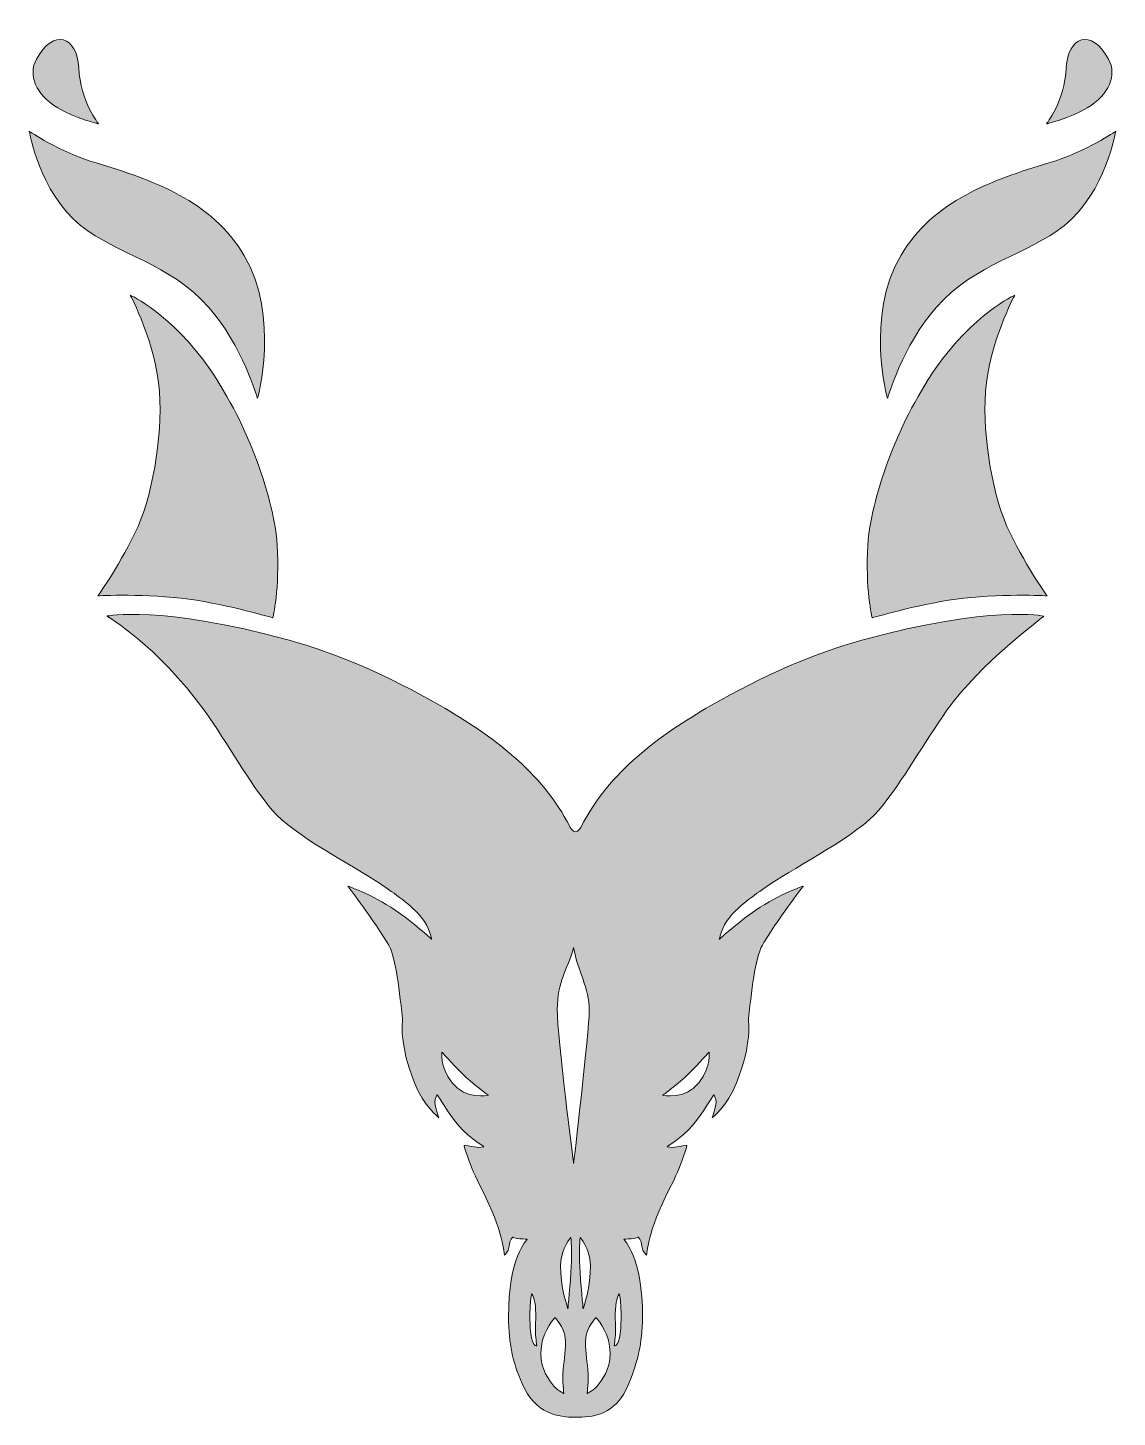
# Model space of a CAD drawing. Header units: inches. Extents: x 80.4 to 130.4, y -180.2 to -116.5.
import ezdxf

# ---------------------------------------------------------------- set-up
doc = ezdxf.new("R2010")
doc.units = ezdxf.units.IN
doc.header["$MEASUREMENT"] = 0
doc.layers.add('Layer 1', color=7, linetype='Continuous')

msp = doc.modelspace()

# ---------------------------------------------------------------- hatches: boundary and pattern name
at = {"layer": 'Layer 1', "true_color": 0x423e3c}
h = msp.add_hatch(color=250, dxfattribs=at)
h.dxf.hatch_style = 2
edge = h.paths.add_edge_path()
edge.add_spline(control_points=[(83.684, -120.87), (83.684, -120.87), (82.846, -119.856), (82.769, -118.291), (82.697, -116.841), (81.613, -116.456), (80.828, -117.894), (80.432, -118.622), (80.795, -119.526), (81.81, -120.132), (82.594, -120.601), (83.684, -120.87), (83.684, -120.87)], knot_values=[0, 0, 0, 0, 1, 1, 1, 2, 2, 2, 3, 3, 3, 4, 4, 4, 4], degree=3, periodic=1)
h = msp.add_hatch(color=250, dxfattribs=at)
h.dxf.hatch_style = 2
edge = h.paths.add_edge_path()
edge.add_spline(control_points=[(127.171, -120.87), (127.171, -120.87), (128.009, -119.856), (128.086, -118.291), (128.158, -116.841), (129.242, -116.456), (130.027, -117.894), (130.423, -118.622), (130.06, -119.526), (129.045, -120.132), (128.261, -120.601), (127.171, -120.87), (127.171, -120.87)], knot_values=[0, 0, 0, 0, 1, 1, 1, 2, 2, 2, 3, 3, 3, 4, 4, 4, 4], degree=3, periodic=1)
h = msp.add_hatch(color=250, dxfattribs=at)
h.dxf.hatch_style = 2
edge = h.paths.add_edge_path()
edge.add_spline(control_points=[(80.498, -121.201), (80.498, -121.201), (81.832, -122.138), (83.563, -122.656), (86.162, -123.435), (88.883, -124.406), (90.353, -126.89), (92.028, -129.721), (90.971, -133.46), (90.971, -133.46), (90.971, -133.46), (90.284, -131.042), (88.736, -129.285), (86.936, -127.243), (84.577, -126.905), (82.857, -125.523), (80.949, -123.99), (80.498, -121.201), (80.498, -121.201)], knot_values=[0, 0, 0, 0, 1, 1, 1, 2, 2, 2, 3, 3, 3, 4, 4, 4, 5, 5, 5, 6, 6, 6, 6], degree=3, periodic=1)
h = msp.add_hatch(color=250, dxfattribs=at)
h.dxf.hatch_style = 2
edge = h.paths.add_edge_path()
edge.add_spline(control_points=[(130.357, -121.201), (130.357, -121.201), (129.023, -122.138), (127.292, -122.656), (124.692, -123.435), (121.971, -124.406), (120.502, -126.89), (118.826, -129.721), (119.884, -133.46), (119.884, -133.46), (119.884, -133.46), (120.571, -131.042), (122.118, -129.285), (123.919, -127.243), (126.278, -126.905), (127.998, -125.523), (129.906, -123.99), (130.357, -121.201), (130.357, -121.201)], knot_values=[0, 0, 0, 0, 1, 1, 1, 2, 2, 2, 3, 3, 3, 4, 4, 4, 5, 5, 5, 6, 6, 6, 6], degree=3, periodic=1)
h = msp.add_hatch(color=250, dxfattribs=at)
h.dxf.hatch_style = 2
edge = h.paths.add_edge_path()
edge.add_spline(control_points=[(85.135, -128.727), (85.135, -128.727), (87.046, -129.606), (88.766, -132.093), (90.596, -134.739), (91.743, -138.112), (91.875, -140.185), (92.002, -142.183), (91.676, -143.536), (91.676, -143.536), (91.676, -143.536), (89.706, -142.943), (87.818, -142.677), (85.944, -142.412), (83.651, -142.522), (83.651, -142.522), (83.651, -142.522), (84.533, -141.31), (85.348, -139.656), (86.123, -138.086), (86.627, -135.29), (86.473, -133.152), (86.314, -130.948), (85.135, -128.727), (85.135, -128.727)], knot_values=[0, 0, 0, 0, 1, 1, 1, 2, 2, 2, 3, 3, 3, 4, 4, 4, 5, 5, 5, 6, 6, 6, 7, 7, 7, 8, 8, 8, 8], degree=3, periodic=1)
h = msp.add_hatch(color=250, dxfattribs=at)
h.dxf.hatch_style = 2
edge = h.paths.add_edge_path()
edge.add_spline(control_points=[(125.719, -128.727), (125.719, -128.727), (123.809, -129.606), (122.089, -132.093), (120.259, -134.739), (119.112, -138.112), (118.98, -140.185), (118.852, -142.183), (119.179, -143.536), (119.179, -143.536), (119.179, -143.536), (121.149, -142.943), (123.037, -142.677), (124.911, -142.412), (127.204, -142.522), (127.204, -142.522), (127.204, -142.522), (126.322, -141.31), (125.507, -139.656), (124.732, -138.086), (124.228, -135.29), (124.382, -133.152), (124.541, -130.948), (125.719, -128.727), (125.719, -128.727)], knot_values=[0, 0, 0, 0, 1, 1, 1, 2, 2, 2, 3, 3, 3, 4, 4, 4, 5, 5, 5, 6, 6, 6, 7, 7, 7, 8, 8, 8, 8], degree=3, periodic=1)
h = msp.add_hatch(color=250, dxfattribs=at)
h.dxf.hatch_style = 2
edge = h.paths.add_edge_path()
edge.add_spline(control_points=[(118.706, -144.559), (116.544, -145.151), (114.125, -146.209), (111.783, -147.557), (109.403, -148.927), (107.108, -150.602), (105.83, -153.113), (105.83, -153.113), (105.685, -153.361), (105.566, -153.361), (105.446, -153.361), (105.301, -153.113), (105.301, -153.113), (104.023, -150.601), (101.728, -148.926), (99.348, -147.557), (97.006, -146.208), (94.586, -145.15), (92.425, -144.558), (86.472, -142.926), (84.068, -143.455), (84.068, -143.455), (84.068, -143.455), (86.361, -144.8), (88.522, -147.777), (89.665, -149.351), (90.473, -150.943), (91.653, -152.363), (92.594, -153.495), (95.392, -154.925), (96.614, -155.744), (97.261, -156.178), (98.013, -156.697), (98.532, -157.324), (98.829, -157.682), (98.966, -158.287), (98.966, -158.287), (98.966, -158.287), (98.082, -157.475), (97.297, -156.949), (96.162, -156.189), (95.115, -155.847), (95.115, -155.847), (95.115, -155.847), (96.043, -157.023), (96.923, -158.427), (97.305, -159.037), (97.443, -160.264), (97.628, -161.932), (97.639, -162.031), (97.441, -163.046), (98.179, -164.876), (98.608, -165.939), (99.293, -166.474), (99.293, -166.474), (99.293, -166.474), (99.116, -165.95), (99.116, -165.769), (99.116, -165.581), (99.216, -165.416), (99.216, -165.416), (99.216, -165.416), (99.568, -165.989), (100.009, -166.607), (100.45, -167.224), (101.365, -167.808), (101.365, -167.808), (101.365, -167.808), (101.168, -167.867), (100.913, -167.808), (100.814, -167.785), (100.45, -167.742), (100.45, -167.742), (100.45, -167.742), (100.674, -168.628), (101.266, -169.759), (102.258, -171.656), (102.302, -172.78), (102.302, -172.78), (102.302, -172.78), (102.501, -172.65), (102.523, -172.361), (102.545, -172.069), (102.694, -171.948), (102.694, -171.948), (102.694, -171.948), (102.788, -172.042), (103.008, -172.03), (103.228, -172.019), (103.35, -172.058), (103.35, -172.058), (103.35, -172.058), (102.464, -172.905), (102.494, -175.632), (102.507, -176.879), (102.662, -177.626), (103.118, -178.678), (103.728, -180.085), (104.786, -180.218), (105.566, -180.218), (106.277, -180.218), (107.428, -180.177), (108.013, -178.678), (108.429, -177.61), (108.624, -176.879), (108.637, -175.632), (108.667, -172.905), (107.781, -172.058), (107.781, -172.058), (107.781, -172.058), (107.902, -172.02), (108.123, -172.031), (108.343, -172.042), (108.437, -171.948), (108.437, -171.948), (108.437, -171.948), (108.586, -172.069), (108.608, -172.362), (108.63, -172.65), (108.828, -172.78), (108.828, -172.78), (108.828, -172.78), (108.873, -171.656), (109.865, -169.76), (110.457, -168.628), (110.681, -167.742), (110.681, -167.742), (110.681, -167.742), (110.317, -167.785), (110.218, -167.809), (109.963, -167.867), (109.766, -167.809), (109.766, -167.809), (109.766, -167.809), (110.681, -167.224), (111.122, -166.607), (111.563, -165.99), (111.915, -165.416), (111.915, -165.416), (111.915, -165.416), (112.015, -165.582), (112.015, -165.769), (112.015, -165.951), (111.838, -166.475), (111.838, -166.475), (111.838, -166.475), (112.522, -165.939), (112.952, -164.876), (113.69, -163.046), (113.492, -162.032), (113.503, -161.933), (113.688, -160.264), (113.826, -159.037), (114.208, -158.427), (115.088, -157.023), (116.016, -155.847), (116.016, -155.847), (116.016, -155.847), (114.969, -156.189), (113.834, -156.95), (113.049, -157.475), (112.165, -158.287), (112.165, -158.287), (112.165, -158.287), (112.302, -157.683), (112.599, -157.324), (113.118, -156.697), (113.87, -156.178), (114.517, -155.744), (115.739, -154.926), (118.537, -153.496), (119.478, -152.363), (120.658, -150.944), (121.484, -149.365), (122.609, -147.777), (124.11, -145.658), (127.062, -143.456), (127.062, -143.456), (127.062, -143.456), (124.659, -142.927), (118.706, -144.559)], knot_values=[0, 0, 0, 0, 1, 1, 1, 2, 2, 2, 3, 3, 3, 4, 4, 4, 5, 5, 5, 6, 6, 6, 7, 7, 7, 8, 8, 8, 9, 9, 9, 10, 10, 10, 11, 11, 11, 12, 12, 12, 13, 13, 13, 14, 14, 14, 15, 15, 15, 16, 16, 16, 17, 17, 17, 18, 18, 18, 19, 19, 19, 20, 20, 20, 21, 21, 21, 22, 22, 22, 23, 23, 23, 24, 24, 24, 25, 25, 25, 26, 26, 26, 27, 27, 27, 28, 28, 28, 29, 29, 29, 30, 30, 30, 31, 31, 31, 32, 32, 32, 33, 33, 33, 34, 34, 34, 35, 35, 35, 36, 36, 36, 37, 37, 37, 38, 38, 38, 39, 39, 39, 40, 40, 40, 41, 41, 41, 42, 42, 42, 43, 43, 43, 44, 44, 44, 45, 45, 45, 46, 46, 46, 47, 47, 47, 48, 48, 48, 49, 49, 49, 50, 50, 50, 51, 51, 51, 52, 52, 52, 53, 53, 53, 54, 54, 54, 55, 55, 55, 56, 56, 56, 57, 57, 57, 58, 58, 58, 59, 59, 59, 60, 60, 60, 60], degree=3, periodic=1)
edge = h.paths.add_edge_path()
edge.add_spline(control_points=[(99.906, -164.872), (99.304, -164.078), (99.436, -163.461), (99.436, -163.461), (99.436, -163.461), (99.892, -163.976), (100.347, -164.431), (100.836, -164.92), (101.568, -165.445), (101.568, -165.445), (101.568, -165.445), (100.509, -165.666), (99.906, -164.872)], knot_values=[0, 0, 0, 0, 1, 1, 1, 2, 2, 2, 3, 3, 3, 4, 4, 4, 4], degree=3, periodic=1)
edge = h.paths.add_edge_path()
edge.add_spline(control_points=[(103.515, -176.374), (103.441, -175.668), (103.482, -175.415), (103.482, -175.172), (103.482, -174.93), (103.559, -174.533), (103.559, -174.533), (103.559, -174.533), (103.714, -174.787), (103.736, -175.288), (103.757, -175.773), (103.719, -175.972), (103.73, -176.313), (103.741, -176.655), (103.791, -176.936), (103.791, -176.936), (103.791, -176.936), (103.581, -177.008), (103.515, -176.374)], knot_values=[0, 0, 0, 0, 1, 1, 1, 2, 2, 2, 3, 3, 3, 4, 4, 4, 5, 5, 5, 6, 6, 6, 6], degree=3, periodic=1)
edge = h.paths.add_edge_path()
edge.add_spline(control_points=[(105.029, -179.131), (105.029, -179.131), (104.72, -178.998), (104.485, -178.675), (104.25, -178.352), (103.875, -177.867), (104, -176.955), (104.105, -176.193), (104.625, -175.647), (104.625, -175.647), (104.625, -175.647), (105.036, -176.073), (105.088, -176.58), (105.139, -177.088), (105.044, -177.514), (105, -178.028), (104.956, -178.543), (105.029, -179.131), (105.029, -179.131)], knot_values=[0, 0, 0, 0, 1, 1, 1, 2, 2, 2, 3, 3, 3, 4, 4, 4, 5, 5, 5, 6, 6, 6, 6], degree=3, periodic=1)
edge = h.paths.add_edge_path()
edge.add_spline(control_points=[(105.373, -173.32), (105.329, -174.004), (105.218, -175.239), (105.218, -175.239), (105.218, -175.239), (104.844, -174.191), (104.882, -173.243), (104.915, -172.411), (105.356, -171.97), (105.356, -171.97), (105.356, -171.97), (105.417, -172.637), (105.373, -173.32)], knot_values=[0, 0, 0, 0, 1, 1, 1, 2, 2, 2, 3, 3, 3, 4, 4, 4, 4], degree=3, periodic=1)
edge = h.paths.add_edge_path()
edge.add_spline(control_points=[(105.479, -168.571), (105.479, -168.571), (104.729, -162.779), (104.729, -161.515), (104.729, -160.2), (105.185, -159.722), (105.479, -158.664), (105.677, -159.781), (106.195, -160.49), (106.195, -161.563), (106.195, -162.503), (105.479, -168.571), (105.479, -168.571)], knot_values=[0, 0, 0, 0, 1, 1, 1, 2, 2, 2, 3, 3, 3, 4, 4, 4, 4], degree=3, periodic=1)
edge = h.paths.add_edge_path()
edge.add_spline(control_points=[(105.758, -173.321), (105.714, -172.637), (105.775, -171.97), (105.775, -171.97), (105.775, -171.97), (106.216, -172.411), (106.249, -173.244), (106.287, -174.191), (105.913, -175.239), (105.913, -175.239), (105.913, -175.239), (105.802, -174.004), (105.758, -173.321)], knot_values=[0, 0, 0, 0, 1, 1, 1, 2, 2, 2, 3, 3, 3, 4, 4, 4, 4], degree=3, periodic=1)
edge = h.paths.add_edge_path()
edge.add_spline(control_points=[(106.646, -178.675), (106.411, -178.998), (106.102, -179.131), (106.102, -179.131), (106.102, -179.131), (106.175, -178.543), (106.131, -178.028), (106.087, -177.514), (105.991, -177.088), (106.043, -176.58), (106.094, -176.073), (106.506, -175.647), (106.506, -175.647), (106.506, -175.647), (107.026, -176.193), (107.131, -176.955), (107.256, -177.867), (106.881, -178.352), (106.646, -178.675)], knot_values=[0, 0, 0, 0, 1, 1, 1, 2, 2, 2, 3, 3, 3, 4, 4, 4, 5, 5, 5, 6, 6, 6, 6], degree=3, periodic=1)
edge = h.paths.add_edge_path()
edge.add_spline(control_points=[(107.616, -176.374), (107.55, -177.008), (107.34, -176.936), (107.34, -176.936), (107.34, -176.936), (107.39, -176.655), (107.401, -176.313), (107.412, -175.972), (107.374, -175.773), (107.395, -175.288), (107.417, -174.787), (107.572, -174.533), (107.572, -174.533), (107.572, -174.533), (107.649, -174.93), (107.649, -175.172), (107.649, -175.415), (107.69, -175.668), (107.616, -176.374)], knot_values=[0, 0, 0, 0, 1, 1, 1, 2, 2, 2, 3, 3, 3, 4, 4, 4, 5, 5, 5, 6, 6, 6, 6], degree=3, periodic=1)
edge = h.paths.add_edge_path()
edge.add_spline(control_points=[(111.225, -164.873), (110.622, -165.666), (109.563, -165.446), (109.563, -165.446), (109.563, -165.446), (110.295, -164.92), (110.784, -164.432), (111.239, -163.976), (111.695, -163.462), (111.695, -163.462), (111.695, -163.462), (111.827, -164.079), (111.225, -164.873)], knot_values=[0, 0, 0, 0, 1, 1, 1, 2, 2, 2, 3, 3, 3, 4, 4, 4, 4], degree=3, periodic=1)

# ---------------------------------------------------------------- linework, layer by layer
at = {"layer": 'Layer 1', "lineweight": 0}
for points, knots in [([(83.684, -120.87), (83.684, -120.87), (82.846, -119.856), (82.769, -118.291), (82.697, -116.841), (81.613, -116.456), (80.828, -117.894), (80.432, -118.622), (80.795, -119.526), (81.81, -120.132), (82.594, -120.601), (83.684, -120.87), (83.684, -120.87)], [0, 0, 0, 0, 1, 1, 1, 2, 2, 2, 3, 3, 3, 4, 4, 4, 4]), ([(127.171, -120.87), (127.171, -120.87), (128.009, -119.856), (128.086, -118.291), (128.158, -116.841), (129.242, -116.456), (130.027, -117.894), (130.423, -118.622), (130.06, -119.526), (129.045, -120.132), (128.261, -120.601), (127.171, -120.87), (127.171, -120.87)], [0, 0, 0, 0, 1, 1, 1, 2, 2, 2, 3, 3, 3, 4, 4, 4, 4]), ([(80.498, -121.201), (80.498, -121.201), (81.832, -122.138), (83.563, -122.656), (86.162, -123.435), (88.883, -124.406), (90.353, -126.89), (92.028, -129.721), (90.971, -133.46), (90.971, -133.46), (90.971, -133.46), (90.284, -131.042), (88.736, -129.285), (86.936, -127.243), (84.577, -126.905), (82.857, -125.523), (80.949, -123.99), (80.498, -121.201), (80.498, -121.201)], [0, 0, 0, 0, 1, 1, 1, 2, 2, 2, 3, 3, 3, 4, 4, 4, 5, 5, 5, 6, 6, 6, 6]), ([(130.357, -121.201), (130.357, -121.201), (129.023, -122.138), (127.292, -122.656), (124.692, -123.435), (121.971, -124.406), (120.502, -126.89), (118.826, -129.721), (119.884, -133.46), (119.884, -133.46), (119.884, -133.46), (120.571, -131.042), (122.118, -129.285), (123.919, -127.243), (126.278, -126.905), (127.998, -125.523), (129.906, -123.99), (130.357, -121.201), (130.357, -121.201)], [0, 0, 0, 0, 1, 1, 1, 2, 2, 2, 3, 3, 3, 4, 4, 4, 5, 5, 5, 6, 6, 6, 6]), ([(85.135, -128.727), (85.135, -128.727), (87.046, -129.606), (88.766, -132.093), (90.596, -134.739), (91.743, -138.112), (91.875, -140.185), (92.002, -142.183), (91.676, -143.536), (91.676, -143.536), (91.676, -143.536), (89.706, -142.943), (87.818, -142.677), (85.944, -142.412), (83.651, -142.522), (83.651, -142.522), (83.651, -142.522), (84.533, -141.31), (85.348, -139.656), (86.123, -138.086), (86.627, -135.29), (86.473, -133.152), (86.314, -130.948), (85.135, -128.727), (85.135, -128.727)], [0, 0, 0, 0, 1, 1, 1, 2, 2, 2, 3, 3, 3, 4, 4, 4, 5, 5, 5, 6, 6, 6, 7, 7, 7, 8, 8, 8, 8]), ([(125.719, -128.727), (125.719, -128.727), (123.809, -129.606), (122.089, -132.093), (120.259, -134.739), (119.112, -138.112), (118.98, -140.185), (118.852, -142.183), (119.179, -143.536), (119.179, -143.536), (119.179, -143.536), (121.149, -142.943), (123.037, -142.677), (124.911, -142.412), (127.204, -142.522), (127.204, -142.522), (127.204, -142.522), (126.322, -141.31), (125.507, -139.656), (124.732, -138.086), (124.228, -135.29), (124.382, -133.152), (124.541, -130.948), (125.719, -128.727), (125.719, -128.727)], [0, 0, 0, 0, 1, 1, 1, 2, 2, 2, 3, 3, 3, 4, 4, 4, 5, 5, 5, 6, 6, 6, 7, 7, 7, 8, 8, 8, 8]), ([(118.706, -144.559), (116.544, -145.151), (114.125, -146.209), (111.783, -147.557), (109.403, -148.927), (107.108, -150.602), (105.83, -153.113), (105.83, -153.113), (105.685, -153.361), (105.566, -153.361), (105.446, -153.361), (105.301, -153.113), (105.301, -153.113), (104.023, -150.601), (101.728, -148.926), (99.348, -147.557), (97.006, -146.208), (94.586, -145.15), (92.425, -144.558), (86.472, -142.926), (84.068, -143.455), (84.068, -143.455), (84.068, -143.455), (86.361, -144.8), (88.522, -147.777), (89.665, -149.351), (90.473, -150.943), (91.653, -152.363), (92.594, -153.495), (95.392, -154.925), (96.614, -155.744), (97.261, -156.178), (98.013, -156.697), (98.532, -157.324), (98.829, -157.682), (98.966, -158.287), (98.966, -158.287), (98.966, -158.287), (98.082, -157.475), (97.297, -156.949), (96.162, -156.189), (95.115, -155.847), (95.115, -155.847), (95.115, -155.847), (96.043, -157.023), (96.923, -158.427), (97.305, -159.037), (97.443, -160.264), (97.628, -161.932), (97.639, -162.031), (97.441, -163.046), (98.179, -164.876), (98.608, -165.939), (99.293, -166.474), (99.293, -166.474), (99.293, -166.474), (99.116, -165.95), (99.116, -165.769), (99.116, -165.581), (99.216, -165.416), (99.216, -165.416), (99.216, -165.416), (99.568, -165.989), (100.009, -166.607), (100.45, -167.224), (101.365, -167.808), (101.365, -167.808), (101.365, -167.808), (101.168, -167.867), (100.913, -167.808), (100.814, -167.785), (100.45, -167.742), (100.45, -167.742), (100.45, -167.742), (100.674, -168.628), (101.266, -169.759), (102.258, -171.656), (102.302, -172.78), (102.302, -172.78), (102.302, -172.78), (102.501, -172.65), (102.523, -172.361), (102.545, -172.069), (102.694, -171.948), (102.694, -171.948), (102.694, -171.948), (102.788, -172.042), (103.008, -172.03), (103.228, -172.019), (103.35, -172.058), (103.35, -172.058), (103.35, -172.058), (102.464, -172.905), (102.494, -175.632), (102.507, -176.879), (102.662, -177.626), (103.118, -178.678), (103.728, -180.085), (104.786, -180.218), (105.566, -180.218), (106.277, -180.218), (107.428, -180.177), (108.013, -178.678), (108.429, -177.61), (108.624, -176.879), (108.637, -175.632), (108.667, -172.905), (107.781, -172.058), (107.781, -172.058), (107.781, -172.058), (107.902, -172.02), (108.123, -172.031), (108.343, -172.042), (108.437, -171.948), (108.437, -171.948), (108.437, -171.948), (108.586, -172.069), (108.608, -172.362), (108.63, -172.65), (108.828, -172.78), (108.828, -172.78), (108.828, -172.78), (108.873, -171.656), (109.865, -169.76), (110.457, -168.628), (110.681, -167.742), (110.681, -167.742), (110.681, -167.742), (110.317, -167.785), (110.218, -167.809), (109.963, -167.867), (109.766, -167.809), (109.766, -167.809), (109.766, -167.809), (110.681, -167.224), (111.122, -166.607), (111.563, -165.99), (111.915, -165.416), (111.915, -165.416), (111.915, -165.416), (112.015, -165.582), (112.015, -165.769), (112.015, -165.951), (111.838, -166.475), (111.838, -166.475), (111.838, -166.475), (112.522, -165.939), (112.952, -164.876), (113.69, -163.046), (113.492, -162.032), (113.503, -161.933), (113.688, -160.264), (113.826, -159.037), (114.208, -158.427), (115.088, -157.023), (116.016, -155.847), (116.016, -155.847), (116.016, -155.847), (114.969, -156.189), (113.834, -156.95), (113.049, -157.475), (112.165, -158.287), (112.165, -158.287), (112.165, -158.287), (112.302, -157.683), (112.599, -157.324), (113.118, -156.697), (113.87, -156.178), (114.517, -155.744), (115.739, -154.926), (118.537, -153.496), (119.478, -152.363), (120.658, -150.944), (121.484, -149.365), (122.609, -147.777), (124.11, -145.658), (127.062, -143.456), (127.062, -143.456), (127.062, -143.456), (124.659, -142.927), (118.706, -144.559)], [0, 0, 0, 0, 1, 1, 1, 2, 2, 2, 3, 3, 3, 4, 4, 4, 5, 5, 5, 6, 6, 6, 7, 7, 7, 8, 8, 8, 9, 9, 9, 10, 10, 10, 11, 11, 11, 12, 12, 12, 13, 13, 13, 14, 14, 14, 15, 15, 15, 16, 16, 16, 17, 17, 17, 18, 18, 18, 19, 19, 19, 20, 20, 20, 21, 21, 21, 22, 22, 22, 23, 23, 23, 24, 24, 24, 25, 25, 25, 26, 26, 26, 27, 27, 27, 28, 28, 28, 29, 29, 29, 30, 30, 30, 31, 31, 31, 32, 32, 32, 33, 33, 33, 34, 34, 34, 35, 35, 35, 36, 36, 36, 37, 37, 37, 38, 38, 38, 39, 39, 39, 40, 40, 40, 41, 41, 41, 42, 42, 42, 43, 43, 43, 44, 44, 44, 45, 45, 45, 46, 46, 46, 47, 47, 47, 48, 48, 48, 49, 49, 49, 50, 50, 50, 51, 51, 51, 52, 52, 52, 53, 53, 53, 54, 54, 54, 55, 55, 55, 56, 56, 56, 57, 57, 57, 58, 58, 58, 59, 59, 59, 60, 60, 60, 60]), ([(105.479, -168.571), (105.479, -168.571), (104.729, -162.779), (104.729, -161.515), (104.729, -160.2), (105.185, -159.722), (105.479, -158.664), (105.677, -159.781), (106.195, -160.49), (106.195, -161.563), (106.195, -162.503), (105.479, -168.571), (105.479, -168.571)], [0, 0, 0, 0, 1, 1, 1, 2, 2, 2, 3, 3, 3, 4, 4, 4, 4]), ([(99.906, -164.872), (99.304, -164.078), (99.436, -163.461), (99.436, -163.461), (99.436, -163.461), (99.892, -163.976), (100.347, -164.431), (100.836, -164.92), (101.568, -165.445), (101.568, -165.445), (101.568, -165.445), (100.509, -165.666), (99.906, -164.872)], [0, 0, 0, 0, 1, 1, 1, 2, 2, 2, 3, 3, 3, 4, 4, 4, 4]), ([(111.225, -164.873), (110.622, -165.666), (109.563, -165.446), (109.563, -165.446), (109.563, -165.446), (110.295, -164.92), (110.784, -164.432), (111.239, -163.976), (111.695, -163.462), (111.695, -163.462), (111.695, -163.462), (111.827, -164.079), (111.225, -164.873)], [0, 0, 0, 0, 1, 1, 1, 2, 2, 2, 3, 3, 3, 4, 4, 4, 4]), ([(105.373, -173.32), (105.329, -174.004), (105.218, -175.239), (105.218, -175.239), (105.218, -175.239), (104.844, -174.191), (104.882, -173.243), (104.915, -172.411), (105.356, -171.97), (105.356, -171.97), (105.356, -171.97), (105.417, -172.637), (105.373, -173.32)], [0, 0, 0, 0, 1, 1, 1, 2, 2, 2, 3, 3, 3, 4, 4, 4, 4]), ([(105.758, -173.321), (105.714, -172.637), (105.775, -171.97), (105.775, -171.97), (105.775, -171.97), (106.216, -172.411), (106.249, -173.244), (106.287, -174.191), (105.913, -175.239), (105.913, -175.239), (105.913, -175.239), (105.802, -174.004), (105.758, -173.321)], [0, 0, 0, 0, 1, 1, 1, 2, 2, 2, 3, 3, 3, 4, 4, 4, 4]), ([(103.515, -176.374), (103.441, -175.668), (103.482, -175.415), (103.482, -175.172), (103.482, -174.93), (103.559, -174.533), (103.559, -174.533), (103.559, -174.533), (103.714, -174.787), (103.736, -175.288), (103.757, -175.773), (103.719, -175.972), (103.73, -176.313), (103.741, -176.655), (103.791, -176.936), (103.791, -176.936), (103.791, -176.936), (103.581, -177.008), (103.515, -176.374)], [0, 0, 0, 0, 1, 1, 1, 2, 2, 2, 3, 3, 3, 4, 4, 4, 5, 5, 5, 6, 6, 6, 6]), ([(107.616, -176.374), (107.55, -177.008), (107.34, -176.936), (107.34, -176.936), (107.34, -176.936), (107.39, -176.655), (107.401, -176.313), (107.412, -175.972), (107.374, -175.773), (107.395, -175.288), (107.417, -174.787), (107.572, -174.533), (107.572, -174.533), (107.572, -174.533), (107.649, -174.93), (107.649, -175.172), (107.649, -175.415), (107.69, -175.668), (107.616, -176.374)], [0, 0, 0, 0, 1, 1, 1, 2, 2, 2, 3, 3, 3, 4, 4, 4, 5, 5, 5, 6, 6, 6, 6]), ([(105.029, -179.131), (105.029, -179.131), (104.72, -178.998), (104.485, -178.675), (104.25, -178.352), (103.875, -177.867), (104, -176.955), (104.105, -176.193), (104.625, -175.647), (104.625, -175.647), (104.625, -175.647), (105.036, -176.073), (105.088, -176.58), (105.139, -177.088), (105.044, -177.514), (105, -178.028), (104.956, -178.543), (105.029, -179.131), (105.029, -179.131)], [0, 0, 0, 0, 1, 1, 1, 2, 2, 2, 3, 3, 3, 4, 4, 4, 5, 5, 5, 6, 6, 6, 6]), ([(106.646, -178.675), (106.411, -178.998), (106.102, -179.131), (106.102, -179.131), (106.102, -179.131), (106.175, -178.543), (106.131, -178.028), (106.087, -177.514), (105.991, -177.088), (106.043, -176.58), (106.094, -176.073), (106.506, -175.647), (106.506, -175.647), (106.506, -175.647), (107.026, -176.193), (107.131, -176.955), (107.256, -177.867), (106.881, -178.352), (106.646, -178.675)], [0, 0, 0, 0, 1, 1, 1, 2, 2, 2, 3, 3, 3, 4, 4, 4, 5, 5, 5, 6, 6, 6, 6])]:
    msp.add_open_spline(points, degree=3, knots=knots, dxfattribs=at)

doc.saveas('drawing.dxf')
